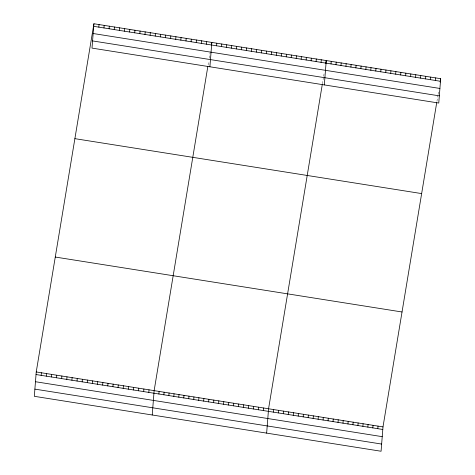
<?xml version="1.0" encoding="UTF-8"?>
<svg xmlns="http://www.w3.org/2000/svg" width="475" height="475" viewBox="0 0 475 475"><rect width="100%" height="100%" fill="white"/><g stroke="black" fill="none" stroke-linecap="round" stroke-linejoin="round"><path stroke-width="0.36" stroke-dasharray="2.38 1.78" d="M208.08 64.998L208.644 61.578M209.214 58.158L210.116 52.689M322.394 83.814L323.528 76.974M323.641 76.291L324.211 72.871M436.941 101.258L437.962 95.101M438.075 94.418L438.752 90.315"/><path stroke-width="0.71" d="M93.919 23.75L92.002 48.106L438.763 103.045L440.681 78.69L93.919 23.75L36.237 371.955L34.319 396.31L381.081 451.25L382.998 426.894L436.715 102.624M41.159 375.351L41.367 372.768M46.289 376.164L46.491 373.582M51.413 376.978L51.615 374.389M56.537 377.785L56.745 375.202M61.667 378.599L61.869 376.016M66.791 379.412L66.993 376.829M98.842 27.146L99.049 24.563M71.915 380.226L72.123 377.637M103.972 27.96L104.173 25.377M77.045 381.039L77.247 378.45M109.096 28.773L109.298 26.184M82.169 381.847L82.371 379.264M114.22 29.581L114.427 26.998M87.293 382.66L87.501 380.077M119.35 30.394L119.552 27.811M92.423 383.473L92.625 380.891M124.474 31.208L124.676 28.625M97.547 384.287L97.749 381.698M129.598 32.021L129.806 29.432M102.671 385.094L102.879 382.512M134.728 32.834L134.93 30.246M107.801 385.908L108.003 383.325M139.852 33.642L140.054 31.059M112.925 386.721L113.127 384.138M144.976 34.455L145.178 31.872M118.049 387.535L118.257 384.946M150.106 35.269L150.308 32.686M123.179 388.348L123.381 385.759M155.23 36.082L155.432 33.493M128.303 389.156L128.505 386.573M160.354 36.89L160.556 34.307M133.428 389.969L133.629 387.386M165.484 37.703L165.686 35.12M138.558 390.782L138.759 388.2M170.608 38.517L170.81 35.934M143.682 391.596L143.883 389.007M175.732 39.33L175.934 36.741M148.806 392.403L149.007 389.821M180.856 40.143L181.064 37.555M152.22 414.99L154.138 390.634L207.854 66.369M185.986 40.951L186.188 38.368M158.905 394.007L159.113 391.424M191.11 41.764L191.312 39.182M163.881 394.796L164.089 392.207M196.234 42.578L196.442 39.995M168.857 395.58L169.064 392.997M201.364 43.391L201.566 40.803M173.832 396.37L174.04 393.787M206.488 44.199L206.69 41.616M178.808 397.159L179.01 394.577M183.783 397.949L183.985 395.36M209.902 66.785L211.82 42.429L211.363 45.167M188.759 398.733L188.961 396.15M216.588 45.802L216.796 43.219M193.735 399.522L193.937 396.94M221.564 46.592L221.772 44.003M198.71 400.312L198.912 397.729M226.539 47.375L226.741 44.792M203.686 401.102L203.888 398.513M231.515 48.165L231.717 45.582M208.662 401.886L208.863 399.303M236.491 48.955L236.692 46.372M213.637 402.675L213.839 400.093M241.466 49.744L241.668 47.156M218.613 403.465L218.815 400.882M246.442 50.528L246.644 47.945M223.588 404.255L223.79 401.666M251.417 51.318L251.619 48.735M228.558 405.038L228.766 402.456M256.393 52.108L256.595 49.525M233.534 405.828L233.742 403.245M261.369 52.897L261.571 50.308M238.509 406.618L238.717 404.035M266.344 53.681L266.546 51.098M243.485 407.407L243.693 404.819M271.32 54.471L271.522 51.888M248.461 408.197L248.662 405.608M276.296 55.26L276.498 52.678M253.436 408.981L253.638 406.398M281.265 56.05L281.473 53.461M258.412 409.771L258.614 407.188M286.241 56.84L286.449 54.251M263.387 410.56L263.589 407.972M291.217 57.623L291.424 55.041M266.647 433.123L268.565 408.761L322.282 84.497M296.192 58.413L296.4 55.83M273.339 412.134L273.541 409.551M301.168 59.203L301.37 56.614M278.314 412.923L278.516 410.341M306.143 59.993L306.345 57.404M283.29 413.713L283.492 411.124M311.119 60.776L311.321 58.193M288.266 414.503L288.467 411.914M316.095 61.566L316.297 58.983M293.241 415.287L293.443 412.704M321.07 62.356L321.272 59.767M298.217 416.076L298.419 413.493M324.33 84.918L326.248 60.557L325.797 63.294M303.187 416.866L303.394 414.277M331.022 63.929L331.223 61.346M308.162 417.656L308.37 415.067M335.997 64.719L336.199 62.136M313.138 418.439L313.346 415.857M340.973 65.508L341.175 62.92M318.113 419.229L318.321 416.646M345.948 66.298L346.15 63.709M323.089 420.019L323.291 417.43M350.918 67.082L351.126 64.499M328.065 420.808L328.267 418.22M355.894 67.872L356.102 65.289M333.04 421.592L333.242 419.009M360.869 68.661L361.077 66.073M338.016 422.382L338.218 419.799M365.845 69.451L366.053 66.862M342.992 423.172L343.193 420.589M370.821 70.235L371.022 67.652M347.967 423.961L348.169 421.372M375.796 71.024L375.998 68.442M352.943 424.745L353.145 422.162M380.772 71.814L380.974 69.231M357.918 425.535L358.12 422.952M385.747 72.604L385.949 70.015M362.894 426.324L363.096 423.742M390.723 73.388L390.925 70.805M367.87 427.114L368.072 424.525M395.699 74.177L395.901 71.594M372.839 427.898L373.047 425.315M400.674 74.967L400.876 72.384M377.815 428.688L378.023 426.105M405.65 75.757L405.852 73.168M410.626 76.54L410.827 73.957M415.601 77.33L415.803 74.747M420.577 78.12L420.779 75.537M425.547 78.909L425.754 76.321M430.522 79.693L430.73 77.11M435.498 80.483L435.706 77.9M440.111 82.11L440.681 78.69M93.718 26.333L440.473 81.272M93.153 33.517L439.909 88.457M92.572 40.921L439.327 95.861M74.884 138.658L421.646 193.592M55.272 257.046L402.034 311.986M36.237 371.955L382.998 426.894M36.035 374.537L382.791 429.477M35.471 381.722L382.227 436.662M34.889 389.126L381.645 444.066"/></g></svg>
